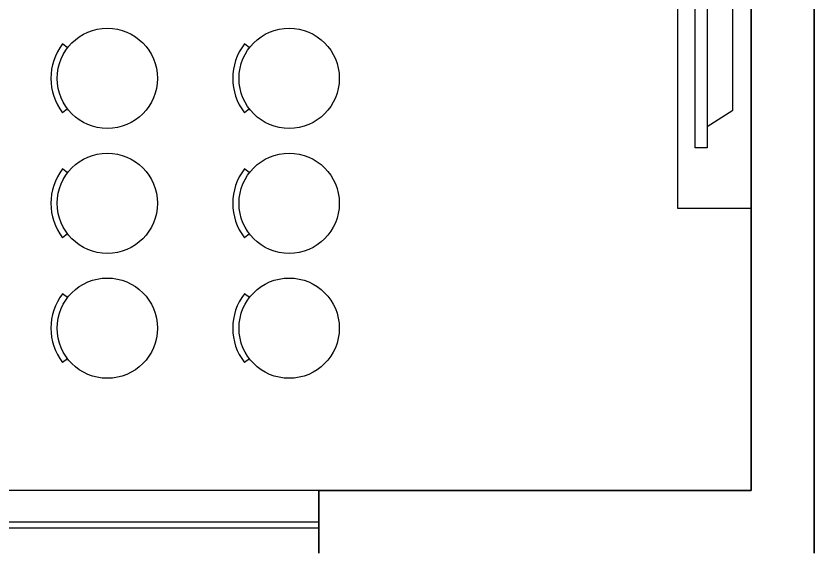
# Model space of a CAD drawing. Header units: inches. Extents: x 132383 to 134532, y 19213 to 20900.
# Drawn here: x 133596 to 133723.3, y 19998.6 to 20084.3 of the extents above; entities that cross this region are included whole.
import ezdxf

# ---------------------------------------------------------------- set-up
doc = ezdxf.new("R2010")
doc.units = ezdxf.units.IN
doc.header["$MEASUREMENT"] = 0
doc.layers.add('A-FURNITURE', color=35, linetype='Continuous')
doc.layers.add('A-Wall', color=7, linetype='Continuous', lineweight=35, true_color=0xe06c3e)
doc.layers.add('A-Win', color=7, linetype='Continuous', lineweight=25, true_color=0x15ade5)

# ---------------------------------------------------------------- blocks, each defined once
blk = doc.blocks.new('chair')
at = {"layer": 'A-FURNITURE'}
for p, q in [((79189.12, 17878.84), (79188.51, 17879.63)), ((79198.88, 17878.84), (79199.49, 17879.63))]:
    blk.add_line(p, q, dxfattribs=at)
blk.add_circle((79194, 17872.5), 8, dxfattribs=at)
blk.add_arc((79194, 17872.5), 9, 52.4314, 127.5686, dxfattribs=at)
blk = doc.blocks.new('A$C500E04C9')
blk.add_lwpolyline([(153.1, 1050.2), (104.4, 1050.2), (104.4, 0), (153.1, 0)], close=True)
blk.add_lwpolyline([(104.4, 86.4), (0, 153.9), (0, 901.2), (104.4, 968.7)])
blk = doc.blocks.new('tv')
for p, q in [((-64.07, -11.74), (-64.07, 0)), ((0, 0), (0, -11.74)), ((0, -11.74), (-64.07, -11.74))]:
    blk.add_line(p, q)
at = {"xscale": -0.0391836734670506, "yscale": 0.0391836734670506, "rotation": 90}
blk.add_blockref('A$C500E04C9', (-9.67, -2.97), dxfattribs=at)

msp = doc.modelspace()

# ---------------------------------------------------------------- linework, layer by layer
at = {"layer": 'A-Wall'}
for p, q in [((133723.28, 20227.59), (133723.28, 19998.59)), ((133713.28, 20162.59), (133713.28, 20008.59)), ((133644.28, 20008.59), (133644.28, 19998.59)), ((133644.28, 20008.59), (133713.28, 20008.59))]:
    msp.add_line(p, q, dxfattribs=at)
at = {"layer": 'A-Win'}
for p, q in [((133644.28, 20008.59), (133548.28, 20008.59)), ((133548.28, 20003.59), (133644.28, 20003.59)), ((133548.28, 20002.59), (133644.28, 20002.59))]:
    msp.add_line(p, q, dxfattribs=at)

# ---------------------------------------------------------------- block references
at = {"layer": 'A-FURNITURE'}
for name, p, rotation in [('tv', (133713.28, 20053.56), 270), ('chair', (151483.07, -59119.68), 89.99999999999999), ('chair', (151512.07, -59119.68), 89.99999999999999), ('chair', (151483.07, -59139.61), 89.99999999999999), ('chair', (151512.07, -59139.61), 89.99999999999999), ('chair', (151483.07, -59159.53), 89.99999999999999), ('chair', (151512.07, -59159.53), 89.99999999999999)]:
    msp.add_blockref(name, p, dxfattribs=dict(at, rotation=rotation))

doc.saveas('drawing.dxf')
